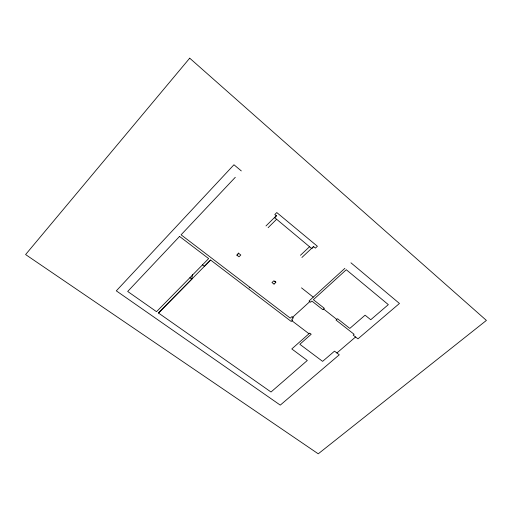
<?xml version="1.0" encoding="UTF-8"?>
<svg xmlns="http://www.w3.org/2000/svg" width="512" height="512" viewBox="0 0 512 512"><rect width="100%" height="100%" fill="white"/><g stroke="black" fill="none" stroke-linecap="round" stroke-linejoin="round"><path stroke-width="0.77" d="M236.883 255.168L238.701 253.363L240.819 255.014L238.995 256.813L236.883 255.168L238.714 252.96M235.296 177.299L181.088 234.803L290.266 318.125L291.91 316.621L293.453 317.798L291.712 319.386L292.678 320.115L291.213 321.446L210.598 260.032L204.422 266.33L202.49 264.87M241.306 170.918L233.958 164.762L116.307 290.854L280.269 405.12L339.277 354.79L334.509 351.149L322.605 361.363L299.84 344.294L311.194 334.246L309.69 333.101L291.795 348.941L307.302 360.48L271.014 392.006L158.458 312.998L191.802 279.149L192.442 274.464M158.445 313.03L210.598 260.032M265.99 225.952L276.486 215.558L274.541 217.888L274.515 217.51L311.814 248.634L313.722 246.381L301.901 257.485M268.109 227.674L276.634 219.258M300.454 255.29L309.722 246.566M274.035 284.096L275.859 282.381L273.837 280.8L271.974 282.56L274.048 284.083M344.902 268.307L309.011 301.03L310.554 302.246L311.872 301.05L322.867 309.702L324.378 308.352L313.382 299.674L346.291 269.734L388.333 304.634L370.733 319.744L365.088 315.187L349.805 328.416L337.536 318.733L336.026 320.064L354.125 334.31L353.178 335.117L357.946 338.867L399.456 303.462L350.944 262.803M292.685 317.21L309.779 301.638M336.896 352.973L355.571 336.992M189.875 277.722L191.802 279.149M249.197 287.437L249.811 287.904M274.829 281.165L275.834 281.958M323.622 309.03L336.781 319.398M301.504 287.859L313.197 297.107M276.518 215.93L274.81 214.522L276.794 212.557L317.389 246.253L315.405 248.115L313.792 246.778M308.954 333.715L291.949 320.781M189.709 58.182L25.6 254.554L318.246 453.818L486.4 320.416L189.709 58.182M179.552 236.429L127.686 291.456L156.525 311.686L208.659 258.592L179.552 236.429"/></g></svg>
